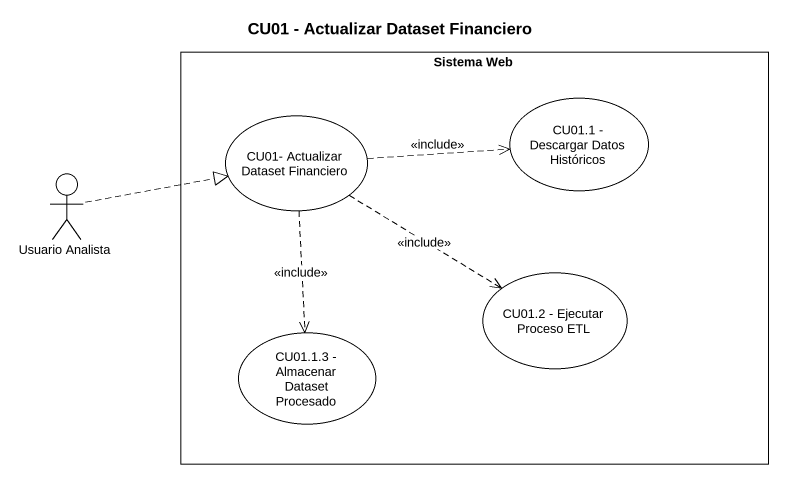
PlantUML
@startuml
title CU01 - Actualizar Dataset Financiero
rectangle "Sistema Web" as Sistema_Web {
  usecase "CU01.1 - Descargar Datos Históricos" as CU01_1_Descargar_Datos
  usecase "CU01- Actualizar Dataset Financiero" as CU01_Actualizar_Dataset
  usecase "CU01.2 - Ejecutar Proceso ETL" as CU01_2_Ejecutar_Proceso_ETL
  usecase "CU01.1.3 - Almacenar Dataset Procesado" as CU01_1_3_Almacenar_Dataset
}
actor "Usuario Analista" as Usuario_Analista
CU01_Actualizar_Dataset .right.> CU01_1_Descargar_Datos : <<include>>
CU01_Actualizar_Dataset ..> CU01_2_Ejecutar_Proceso_ETL : <<include>>
CU01_Actualizar_Dataset ..> CU01_1_3_Almacenar_Dataset : <<include>>
Usuario_Analista .right.|> CU01_Actualizar_Dataset
@enduml
